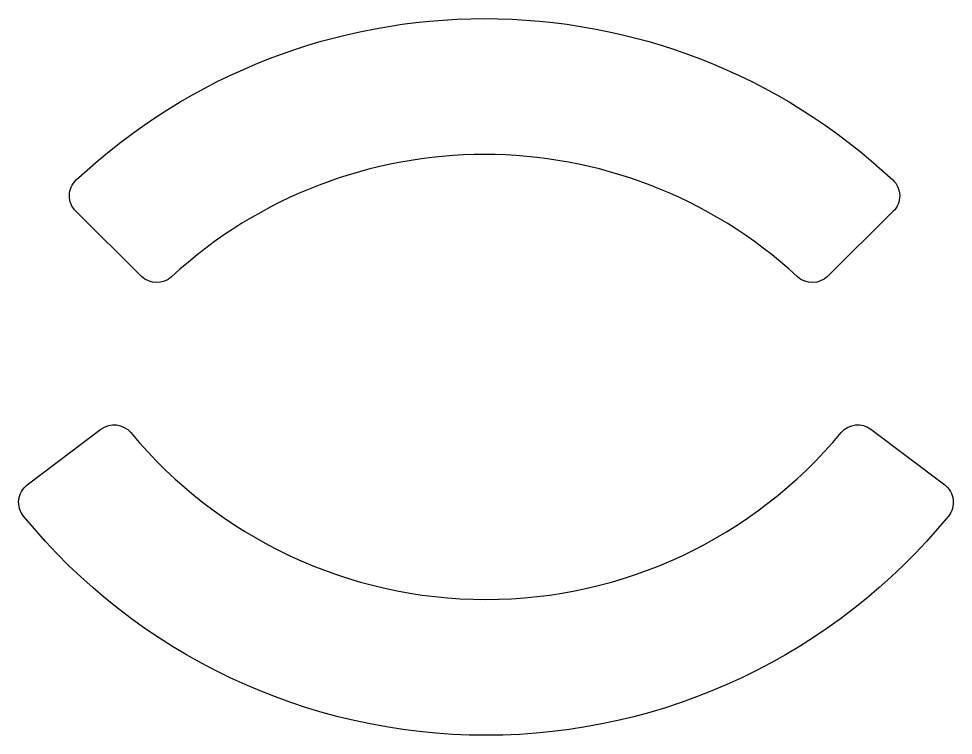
# Model space of a CAD drawing. Header units: inches. Extents: x -2.4 to 8.3, y 2.7 to 10.9.
import ezdxf

# ---------------------------------------------------------------- set-up
doc = ezdxf.new("R2010")
doc.units = ezdxf.units.IN
doc.header["$MEASUREMENT"] = 0

msp = doc.modelspace()

# ---------------------------------------------------------------- linework, layer by layer
for points in [[(6.859, 7.952, -0.401106), (6.514, 7.946, 0.390777), (-0.69, 7.946, -0.401106), (-1.036, 7.952), (-1.791, 8.7, -0.425312), (-1.786, 9.061, -0.394941), (7.61, 9.061, -0.425312), (7.615, 8.7)], [(-1.502, 6.193, -0.401106), (-1.159, 6.154, 0.469507), (7.016, 6.154, -0.401106), (7.359, 6.193), (8.207, 5.552, -0.425312), (8.25, 5.194, -0.473916), (-2.393, 5.194, -0.425312), (-2.35, 5.552)]]:
    msp.add_lwpolyline(points, format="xyb", close=True)

doc.saveas('drawing.dxf')
